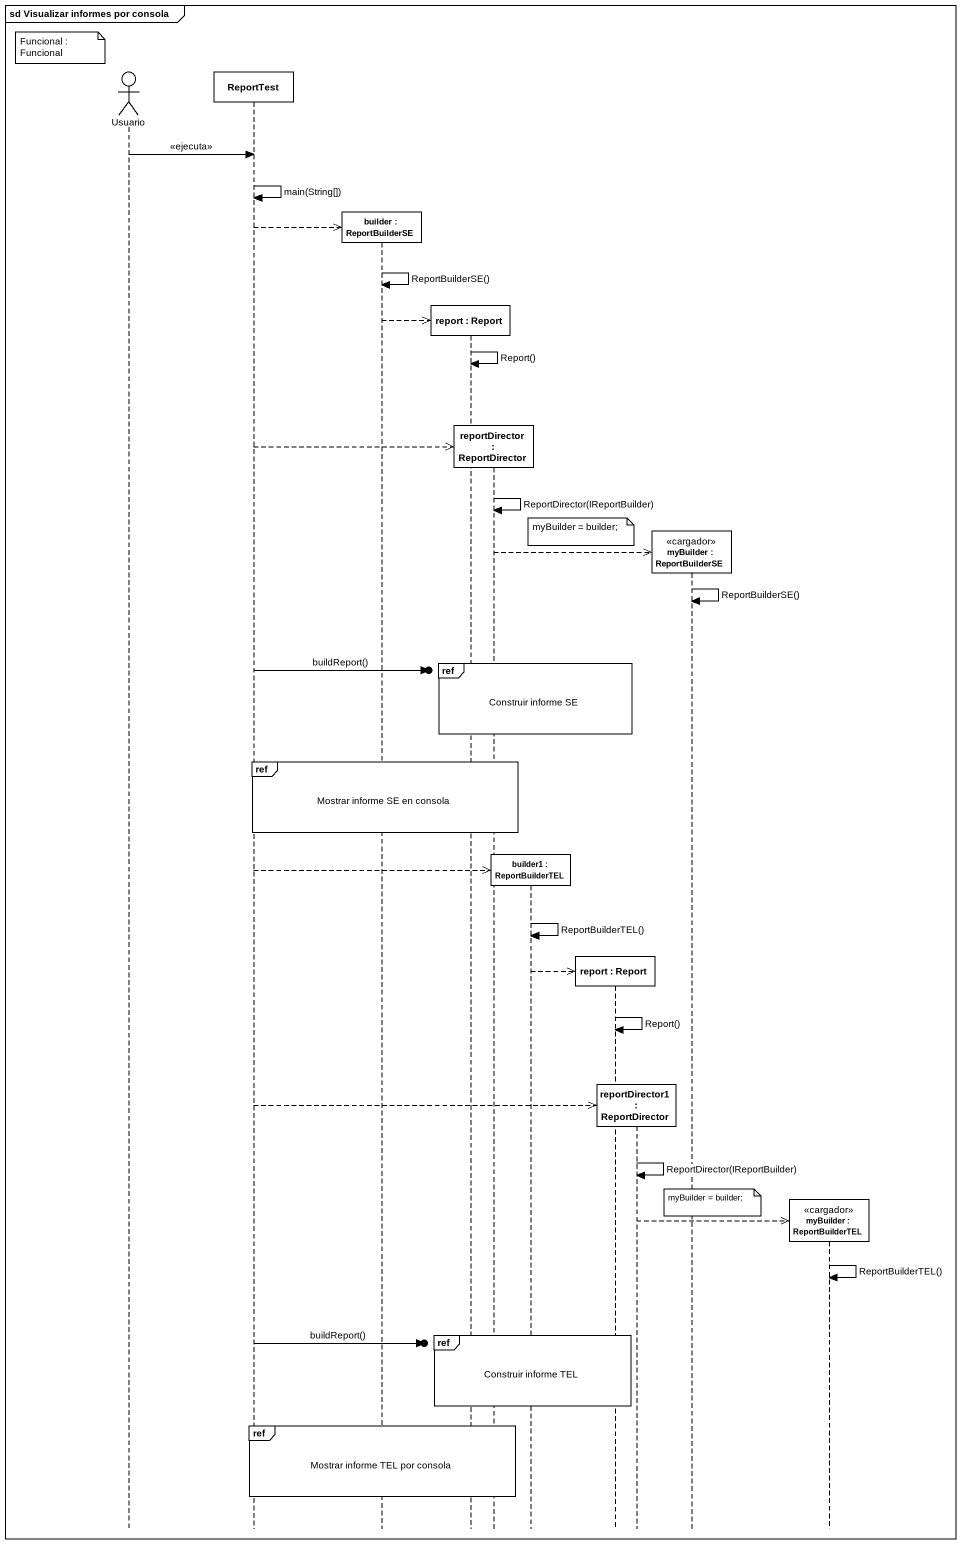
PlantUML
@startuml
mainframe sd Visualizar informes por consola
hide footbox
actor Usuario
participant ReportTest
participant "builder : ReportBuilderSE" as builder
participant "report : Report" as report
participant "reportDirector : ReportDirector" as reportDirector
participant "builder1 : ReportBuilderTEL" as builder1
participant "report : Report" as report_2
participant "reportDirector1 : ReportDirector" as reportDirector1
participant "myBuilder : ReportBuilderSE" as myBuilder <<cargador>>
participant "myBuilder : ReportBuilderTEL" as myBuilder_2 <<cargador>>

note left of Usuario : Funcional : Funcional
Usuario -> ReportTest : <<ejecuta>>
ReportTest -> ReportTest : main(String[])
ReportTest -->> builder **
builder -> builder : ReportBuilderSE()
builder -->> report **
report -> report : Report()
ReportTest -->> reportDirector **
reportDirector -> reportDirector : ReportDirector(IReportBuilder)
note over report_2 : myBuilder = builder;
reportDirector -->> myBuilder **
myBuilder -> myBuilder : ReportBuilderSE()
ref over report, reportDirector, builder1, report_2 : Construir informe SE
ReportTest ->o] : buildReport()
ref over ReportTest, builder, report, reportDirector : Mostrar informe SE en consola
ReportTest -->> builder1 **
builder1 -> builder1 : ReportBuilderTEL()
builder1 -->> report_2 **
report_2 -> report_2 : Report()
ReportTest -->> reportDirector1 **
reportDirector1 -> reportDirector1 : ReportDirector(IReportBuilder)
note over myBuilder : myBuilder = builder;
reportDirector1 -->> myBuilder_2 **
myBuilder_2 -> myBuilder_2 : ReportBuilderTEL()
ref over report, reportDirector, builder1, report_2 : Construir informe TEL
ReportTest ->o] : buildReport()
ref over ReportTest, builder, report, reportDirector : Mostrar informe TEL por consola
@enduml
